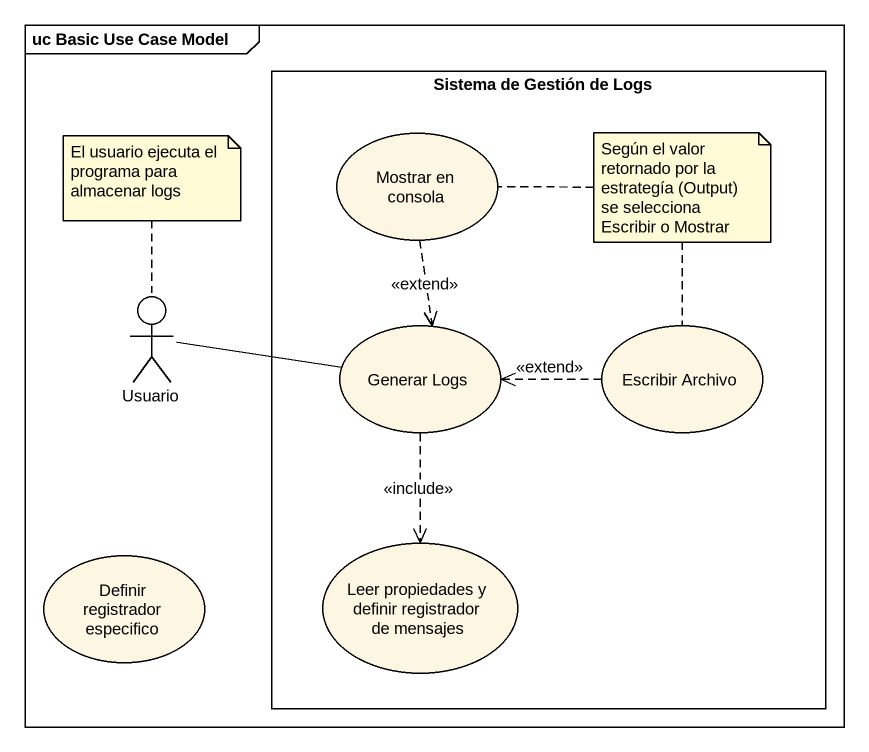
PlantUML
@startuml
mainframe uc Basic Use Case Model
rectangle "Sistema de Gestión de Logs" as Sistema_de_Gestión_de_Logs {
  usecase "Mostrar en consola" as Mostrar_en_consola
  usecase "Generar Logs" as Generar_Logs
  usecase "Escribir Archivo" as Escribir_Archivo
  usecase "Leer propiedades y definir registrador de mensajes" as Leer_propiedades_y_definir
}
actor Usuario
usecase "Definir registrador especifico" as Definir_registrador
Mostrar_en_consola ..> Generar_Logs : <<extend>>
Usuario -right- Generar_Logs
Generar_Logs ..> Leer_propiedades_y_definir : <<include>>
Escribir_Archivo .left.> Generar_Logs : <<extend>>
note top of Usuario : El usuario ejecuta el programa para almacenar logs
note as N2
  Según el valor retornado por la estrategía (Output) se selecciona Escribir o Mostrar
end note
N2 .. Mostrar_en_consola
N2 .. Escribir_Archivo
@enduml
